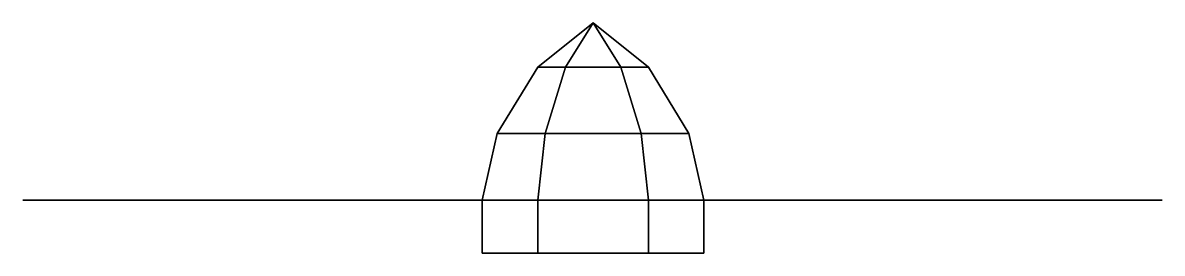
# Model space of a CAD drawing. Extents: x -1.29 to 1.28, y 0 to 0.52.
import ezdxf

# ---------------------------------------------------------------- set-up
doc = ezdxf.new("R2010")
doc.units = 0
doc.layers.add('PROP', color=1, linetype='CONTINUOUS')

msp = doc.modelspace()

# ---------------------------------------------------------------- linework, layer by layer
at = {"layer": 'PROP'}
for points in [[(0, 0.52), (-0.125, 0.42), (-0.0625, 0.42, 0.1083), (0, 0.52)], [(0, 0.52), (-0.0625, 0.42, -0.1083), (-0.125, 0.42), (0, 0.52)], [(0, 0.52), (-0.0625, 0.42, 0.1083), (0.0625, 0.42, 0.1083), (0, 0.52)], [(0, 0.52), (0.0625, 0.42, -0.1083), (-0.0625, 0.42, -0.1083), (0, 0.52)], [(0, 0.52), (0.0625, 0.42, 0.1083), (0.125, 0.42), (0, 0.52)], [(0, 0.52), (0.125, 0.42), (0.0625, 0.42, -0.1083), (0, 0.52)], [(-0.125, 0.42), (-0.2165, 0.27), (-0.1083, 0.27, 0.1875), (-0.0625, 0.42, 0.1083)], [(-0.0625, 0.42, -0.1083), (-0.1083, 0.27, -0.1875), (-0.2165, 0.27), (-0.125, 0.42)], [(-0.0625, 0.42, 0.1083), (-0.1083, 0.27, 0.1875), (0.1083, 0.27, 0.1875), (0.0625, 0.42, 0.1083)], [(0.0625, 0.42, -0.1083), (0.1083, 0.27, -0.1875), (-0.1083, 0.27, -0.1875), (-0.0625, 0.42, -0.1083)], [(0.0625, 0.42, 0.1083), (0.1083, 0.27, 0.1875), (0.2165, 0.27), (0.125, 0.42)], [(0.125, 0.42), (0.2165, 0.27), (0.1083, 0.27, -0.1875), (0.0625, 0.42, -0.1083)], [(-0.2165, 0.27), (-0.25, 0.12), (-0.125, 0.12, 0.2165), (-0.1083, 0.27, 0.1875)], [(-0.1083, 0.27, -0.1875), (-0.125, 0.12, -0.2165), (-0.25, 0.12), (-0.2165, 0.27)], [(-0.1083, 0.27, 0.1875), (-0.125, 0.12, 0.2165), (0.125, 0.12, 0.2165), (0.1083, 0.27, 0.1875)], [(0.1083, 0.27, -0.1875), (0.125, 0.12, -0.2165), (-0.125, 0.12, -0.2165), (-0.1083, 0.27, -0.1875)], [(0.1083, 0.27, 0.1875), (0.125, 0.12, 0.2165), (0.25, 0.12), (0.2165, 0.27)], [(0.2165, 0.27), (0.25, 0.12), (0.125, 0.12, -0.2165), (0.1083, 0.27, -0.1875)], [(-1.2698, 0.12, 0.7907), (-1.2874, 0.12, 0.7603), (-1.178, 0.12, 0.5986), (-1.0479, 0.12, 0.7436)], [(-1.0479, 0.12, 0.7436), (-1.178, 0.12, 0.5986), (-1.2874, 0.12, 0.7603), (-1.2698, 0.12, 0.7907)], [(-1.0479, 0.12, 0.7436), (-1.178, 0.12, 0.5986), (-1.0887, 0.12, 0.5123), (-0.8858, 0.12, 0.6732)], [(-0.8858, 0.12, 0.6732), (-1.0887, 0.12, 0.5123), (-1.178, 0.12, 0.5986), (-1.0479, 0.12, 0.7436)], [(-0.5295, 0.12, 0.4675), (-1.005, 0.12, 0.4466), (-1.0887, 0.12, 0.5123), (-0.8858, 0.12, 0.6732)], [(-0.8858, 0.12, 0.6732), (-1.0887, 0.12, 0.5123), (-1.005, 0.12, 0.4466), (-0.5295, 0.12, 0.4675)], [(-0.5157, 0.12, 0.2105), (-0.8182, 0.12, 0.3387), (-1.005, 0.12, 0.4466), (-0.5295, 0.12, 0.4675)], [(-0.5295, 0.12, 0.4675), (-1.005, 0.12, 0.4466), (-0.8182, 0.12, 0.3387), (-0.5157, 0.12, 0.2105)], [(-0.2063, 0.12, 0.2346), (-0.2665, 0.12, 0.1303), (-0.5157, 0.12, 0.2105), (-0.5295, 0.12, 0.4675)], [(-0.5295, 0.12, 0.4675), (-0.5157, 0.12, 0.2105), (-0.2665, 0.12, 0.1303), (-0.2063, 0.12, 0.2346)], [(-0.15, 0.12, 0.1615), (-0.1676, 0.12, 0.1311), (-0.2665, 0.12, 0.1303), (-0.2063, 0.12, 0.2346)], [(-0.2063, 0.12, 0.2346), (-0.2665, 0.12, 0.1303), (-0.1676, 0.12, 0.1311), (-0.15, 0.12, 0.1615)], [(-0.125, 0.12, 0.2165), (-0.25, 0.12), (-0.25, 0), (-0.125, 0, 0.2165)], [(-0.25, 0.12), (-0.125, 0.12, -0.2165), (-0.125, 0, -0.2165), (-0.25, 0)], [(0.125, 0.12, 0.2165), (-0.125, 0.12, 0.2165), (-0.125, 0, 0.2165), (0.125, 0, 0.2165)], [(-0.125, 0.12, -0.2165), (0.125, 0.12, -0.2165), (0.125, 0, -0.2165), (-0.125, 0, -0.2165)], [(-0.0853, 0.12, -1.2191), (0.1054, 0.12, -1.2593), (0.1355, 0.12, -1.1389), (-0.1053, 0.12, -1.0435)], [(-0.1053, 0.12, -1.0435), (0.1355, 0.12, -1.1389), (0.1054, 0.12, -1.2593), (-0.0853, 0.12, -1.2191)], [(-0.1053, 0.12, -0.6321), (0.1505, 0.12, -1.0335), (0.1355, 0.12, -1.1389), (-0.1053, 0.12, -1.0435)], [(-0.1053, 0.12, -1.0435), (0.1355, 0.12, -1.1389), (0.1505, 0.12, -1.0335), (-0.1053, 0.12, -0.6321)], [(0.1104, 0.12, -0.4917), (0.1505, 0.12, -0.8178), (0.1505, 0.12, -1.0335), (-0.1053, 0.12, -0.6321)], [(-0.1053, 0.12, -0.6321), (0.1505, 0.12, -1.0335), (0.1505, 0.12, -0.8178), (0.1104, 0.12, -0.4917)], [(-0.0652, 0.12, -0.2358), (0.0552, 0.12, -0.2358), (0.1104, 0.12, -0.4917), (-0.1053, 0.12, -0.6321)], [(-0.1053, 0.12, -0.6321), (0.1104, 0.12, -0.4917), (0.0552, 0.12, -0.2358), (-0.0652, 0.12, -0.2358)], [(-0.015, 0.12, -1.4349), (0.0201, 0.12, -1.4349), (0.1054, 0.12, -1.2593), (-0.0853, 0.12, -1.2191)], [(-0.0853, 0.12, -1.2191), (0.1054, 0.12, -1.2593), (0.0201, 0.12, -1.4349), (-0.015, 0.12, -1.4349)], [(-0.0652, 0.12, -0.2358), (0.0552, 0.12, -0.2358), (0.0051, 0.12, -0.1505), (-0.0301, 0.12, -0.1505)], [(-0.0301, 0.12, -0.1505), (0.0051, 0.12, -0.1505), (0.0552, 0.12, -0.2358), (-0.0652, 0.12, -0.2358)], [(0.25, 0.12), (0.125, 0.12, 0.2165), (0.125, 0, 0.2165), (0.25, 0)], [(0.125, 0.12, -0.2165), (0.25, 0.12), (0.25, 0), (0.125, 0, -0.2165)], [(0.1802, 0.12, 0.1094), (0.1626, 0.12, 0.1398), (0.2114, 0.12, 0.2259), (0.2716, 0.12, 0.1216)], [(0.2716, 0.12, 0.1216), (0.2114, 0.12, 0.2259), (0.1626, 0.12, 0.1398), (0.1802, 0.12, 0.1094)], [(0.2716, 0.12, 0.1216), (0.2114, 0.12, 0.2259), (0.4054, 0.12, 0.4016), (0.6349, 0.12, 0.285)], [(0.6349, 0.12, 0.285), (0.4054, 0.12, 0.4016), (0.2114, 0.12, 0.2259), (0.2716, 0.12, 0.1216)], [(0.4054, 0.12, 0.4016), (0.6677, 0.12, 0.5994), (0.8546, 0.12, 0.7073), (0.6349, 0.12, 0.285)], [(0.6349, 0.12, 0.285), (0.8546, 0.12, 0.7073), (0.6677, 0.12, 0.5994), (0.4054, 0.12, 0.4016)], [(0.6349, 0.12, 0.285), (0.8546, 0.12, 0.7073), (0.9533, 0.12, 0.7469), (0.9912, 0.12, 0.4907)], [(0.9912, 0.12, 0.4907), (0.9533, 0.12, 0.7469), (0.8546, 0.12, 0.7073), (0.6349, 0.12, 0.285)], [(1.1332, 0.12, 0.5959), (1.0727, 0.12, 0.7811), (0.9533, 0.12, 0.7469), (0.9912, 0.12, 0.4907)], [(0.9912, 0.12, 0.4907), (0.9533, 0.12, 0.7469), (1.0727, 0.12, 0.7811), (1.1332, 0.12, 0.5959)], [(1.2849, 0.12, 0.7646), (1.2674, 0.12, 0.795), (1.0727, 0.12, 0.7811), (1.1332, 0.12, 0.5959)], [(1.1332, 0.12, 0.5959), (1.0727, 0.12, 0.7811), (1.2674, 0.12, 0.795), (1.2849, 0.12, 0.7646)]]:
    msp.add_3dface(points, dxfattribs=at)

doc.saveas('drawing.dxf')
